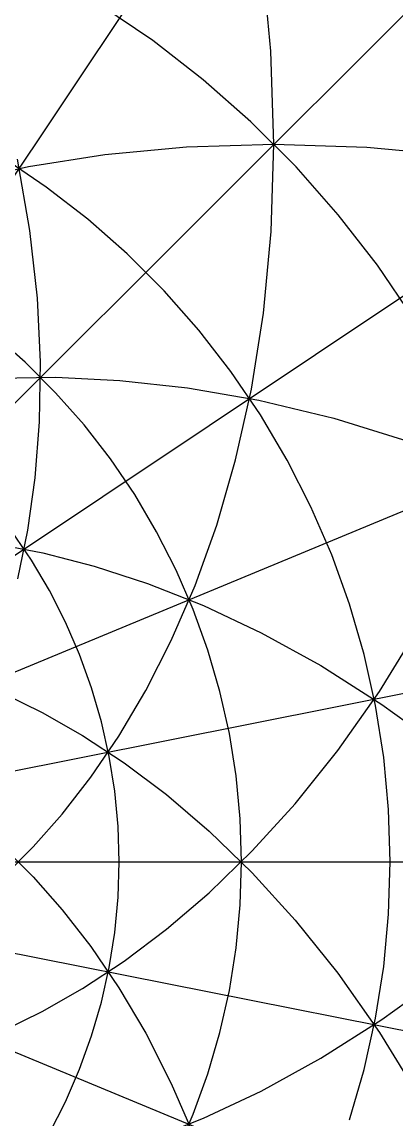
# Model space of a CAD drawing. Header units: metres. Extents: x -40000 to 40000, y -40000 to 40000.
# Drawn here: x 34.3 to 61.8, y -18.9 to 61.8 of the extents above; entities that cross this region are included whole.
import ezdxf

# ---------------------------------------------------------------- set-up
doc = ezdxf.new("R2010")
doc.units = ezdxf.units.M

msp = doc.modelspace()

# ---------------------------------------------------------------- linework, layer by layer
at = {"color": 0}
for p, q in [((52.602, 59.665), (51.913, 66.926)), ((52.819, 52.819), (52.602, 59.665)), ((40.376, 52.053), (46.39, 52.619)), ((46.39, 52.619), (52.819, 52.819)), ((52.619, 46.39), (52.819, 52.819)), ((52.819, 52.819), (59.665, 52.602)), ((59.665, 52.602), (66.926, 51.913)), ((34.883, 46.46), (33.965, 51.707)), ((34.773, 51.167), (40.376, 52.053)), ((29.574, 50.007), (34.773, 51.167)), ((35.434, 41.487), (34.883, 46.46)), ((52.053, 40.376), (52.619, 46.39)), ((35.656, 36.794), (35.434, 41.487)), ((51.167, 34.773), (52.053, 40.376)), ((35.589, 32.383), (35.656, 36.794)), ((32.383, 35.589), (36.794, 35.656)), ((36.794, 35.656), (41.487, 35.434)), ((41.487, 35.434), (46.46, 34.883)), ((46.46, 34.883), (51.707, 33.965)), ((50.007, 29.574), (51.167, 34.773)), ((51.707, 33.965), (57.223, 32.639)), ((35.265, 28.252), (35.589, 32.383)), ((57.223, 32.639), (62.995, 30.861)), ((48.613, 24.769), (50.007, 29.574)), ((34.718, 24.4), (35.265, 28.252)), ((33.978, 20.822), (34.718, 24.4)), ((47.023, 20.349), (48.613, 24.769)), ((32.24, 23.423), (35.829, 22.738)), ((35.829, 22.738), (39.597, 21.769)), ((39.597, 21.769), (43.537, 20.487)), ((43.537, 20.487), (47.639, 18.861)), ((45.272, 16.299), (47.023, 20.349)), ((47.639, 18.861), (51.889, 16.86)), ((60.58, 12.545), (63.542, 17.383)), ((43.392, 12.607), (45.272, 16.299)), ((51.889, 16.86), (56.272, 14.448)), ((56.272, 14.448), (60.769, 11.592)), ((32.876, 12.423), (35.769, 11.004)), ((41.413, 9.257), (43.392, 12.607)), ((57.518, 8.186), (60.58, 12.545)), ((60.769, 11.592), (65.357, 8.257)), ((35.769, 11.004), (38.749, 9.303)), ((38.749, 9.303), (41.803, 7.296)), ((39.36, 6.234), (41.413, 9.257)), ((54.391, 4.281), (57.518, 8.186)), ((41.803, 7.296), (44.913, 4.958)), ((37.257, 3.522), (39.36, 6.234)), ((44.913, 4.958), (48.063, 2.267)), ((51.23, 0.805), (54.391, 4.281)), ((35.127, 1.104), (37.257, 3.522)), ((48.063, 2.267), (51.23, -0.805)), ((32.988, -1.037), (35.127, 1.104)), ((32.988, 1.037), (35.127, -1.104)), ((48.063, -2.267), (51.23, 0.805)), ((51.23, -0.805), (54.391, -4.281)), ((35.127, -1.104), (37.257, -3.522)), ((44.913, -4.958), (48.063, -2.267)), ((37.257, -3.522), (39.36, -6.234)), ((54.391, -4.281), (57.518, -8.186)), ((41.803, -7.296), (44.913, -4.958)), ((39.36, -6.234), (41.413, -9.257)), ((38.749, -9.303), (41.803, -7.296)), ((57.518, -8.186), (60.58, -12.545)), ((60.769, -11.592), (65.357, -8.257)), ((35.769, -11.004), (38.749, -9.303)), ((41.413, -9.257), (43.392, -12.607)), ((32.876, -12.423), (35.769, -11.004)), ((56.272, -14.448), (60.769, -11.592)), ((43.392, -12.607), (45.272, -16.299)), ((60.58, -12.545), (63.542, -17.383)), ((51.889, -16.86), (56.272, -14.448)), ((45.272, -16.299), (47.023, -20.349)), ((47.639, -18.861), (51.889, -16.86)), ((43.537, -20.487), (47.639, -18.861))]:
    msp.add_line(p, q, dxfattribs=at)
at = {"layer": '1', "color": 1}
for p, q in [((0.077, 0.116), (22222.8, 33258.8)), ((0.099, 0.099), (28284.3, 28284.3)), ((0.116, 0.077), (33258.8, 22222.8)), ((0.129, 0.053), (36955.2, 15307.3)), ((0.137, 0.027), (39231.4, 7803.61)), ((43.906, 60.432), (40.025, 63.069)), ((47.614, 57.556), (43.906, 60.432)), ((51.134, 54.452), (47.614, 57.556)), ((54.452, 51.134), (51.134, 54.452)), ((36.079, 49.658), (32.89, 51.826)), ((57.556, 47.614), (54.452, 51.134)), ((39.126, 47.295), (36.079, 49.658)), ((42.018, 44.745), (39.126, 47.295)), ((60.432, 43.906), (57.556, 47.614)), ((44.745, 42.018), (42.018, 44.745)), ((63.069, 40.025), (60.432, 43.906)), ((47.295, 39.126), (44.745, 42.018)), ((34.527, 36.768), (32.151, 38.863)), ((49.658, 36.079), (47.295, 39.126)), ((36.768, 34.527), (34.527, 36.768)), ((51.826, 32.89), (49.658, 36.079)), ((38.863, 32.151), (36.768, 34.527)), ((53.788, 29.57), (51.826, 32.89)), ((40.805, 29.647), (38.863, 32.151)), ((42.586, 27.026), (40.805, 29.647)), ((55.539, 26.135), (53.788, 29.57)), ((44.199, 24.299), (42.586, 27.026)), ((57.071, 22.596), (55.539, 26.135)), ((34.994, 22.208), (33.531, 24.362)), ((45.638, 21.476), (44.199, 24.299)), ((36.32, 19.967), (34.994, 22.208)), ((58.377, 18.968), (57.071, 22.596)), ((46.896, 18.568), (45.638, 21.476)), ((37.502, 17.647), (36.32, 19.967)), ((47.97, 15.586), (46.896, 18.568)), ((59.453, 15.265), (58.377, 18.968)), ((38.536, 15.257), (37.502, 17.647)), ((48.854, 12.543), (47.97, 15.586)), ((39.418, 12.808), (38.536, 15.257)), ((60.294, 11.502), (59.453, 15.265)), ((40.144, 10.307), (39.418, 12.808)), ((49.545, 9.451), (48.854, 12.543)), ((60.897, 7.693), (60.294, 11.502)), ((40.712, 7.766), (40.144, 10.307)), ((50.041, 6.322), (49.545, 9.451)), ((41.12, 5.195), (40.712, 7.766)), ((61.26, 3.854), (60.897, 7.693)), ((50.339, 3.167), (50.041, 6.322)), ((41.365, 2.602), (41.12, 5.195)), ((61.381, 0), (61.26, 3.854)), ((41.446, 0), (41.365, 2.602)), ((50.438, 0), (50.339, 3.167)), ((0.139, 0), (40000, 0.007)), ((41.365, -2.602), (41.446, 0)), ((50.339, -3.167), (50.438, 0)), ((61.26, -3.854), (61.381, 0)), ((0.129, -0.053), (36955.2, -15307.3)), ((0.137, -0.027), (39231.4, -7803.61)), ((41.12, -5.195), (41.365, -2.602)), ((50.041, -6.322), (50.339, -3.167)), ((60.897, -7.693), (61.26, -3.854)), ((40.712, -7.766), (41.12, -5.195)), ((49.545, -9.451), (50.041, -6.322)), ((40.144, -10.307), (40.712, -7.766)), ((60.294, -11.502), (60.897, -7.693)), ((48.854, -12.543), (49.545, -9.451)), ((39.418, -12.808), (40.144, -10.307)), ((59.453, -15.265), (60.294, -11.502)), ((38.536, -15.257), (39.418, -12.808)), ((47.97, -15.586), (48.854, -12.543)), ((37.502, -17.647), (38.536, -15.257)), ((58.377, -18.968), (59.453, -15.265)), ((46.896, -18.568), (47.97, -15.586)), ((36.32, -19.967), (37.502, -17.647)), ((45.638, -21.476), (46.896, -18.568))]:
    msp.add_line(p, q, dxfattribs=at)

doc.saveas('drawing.dxf')
